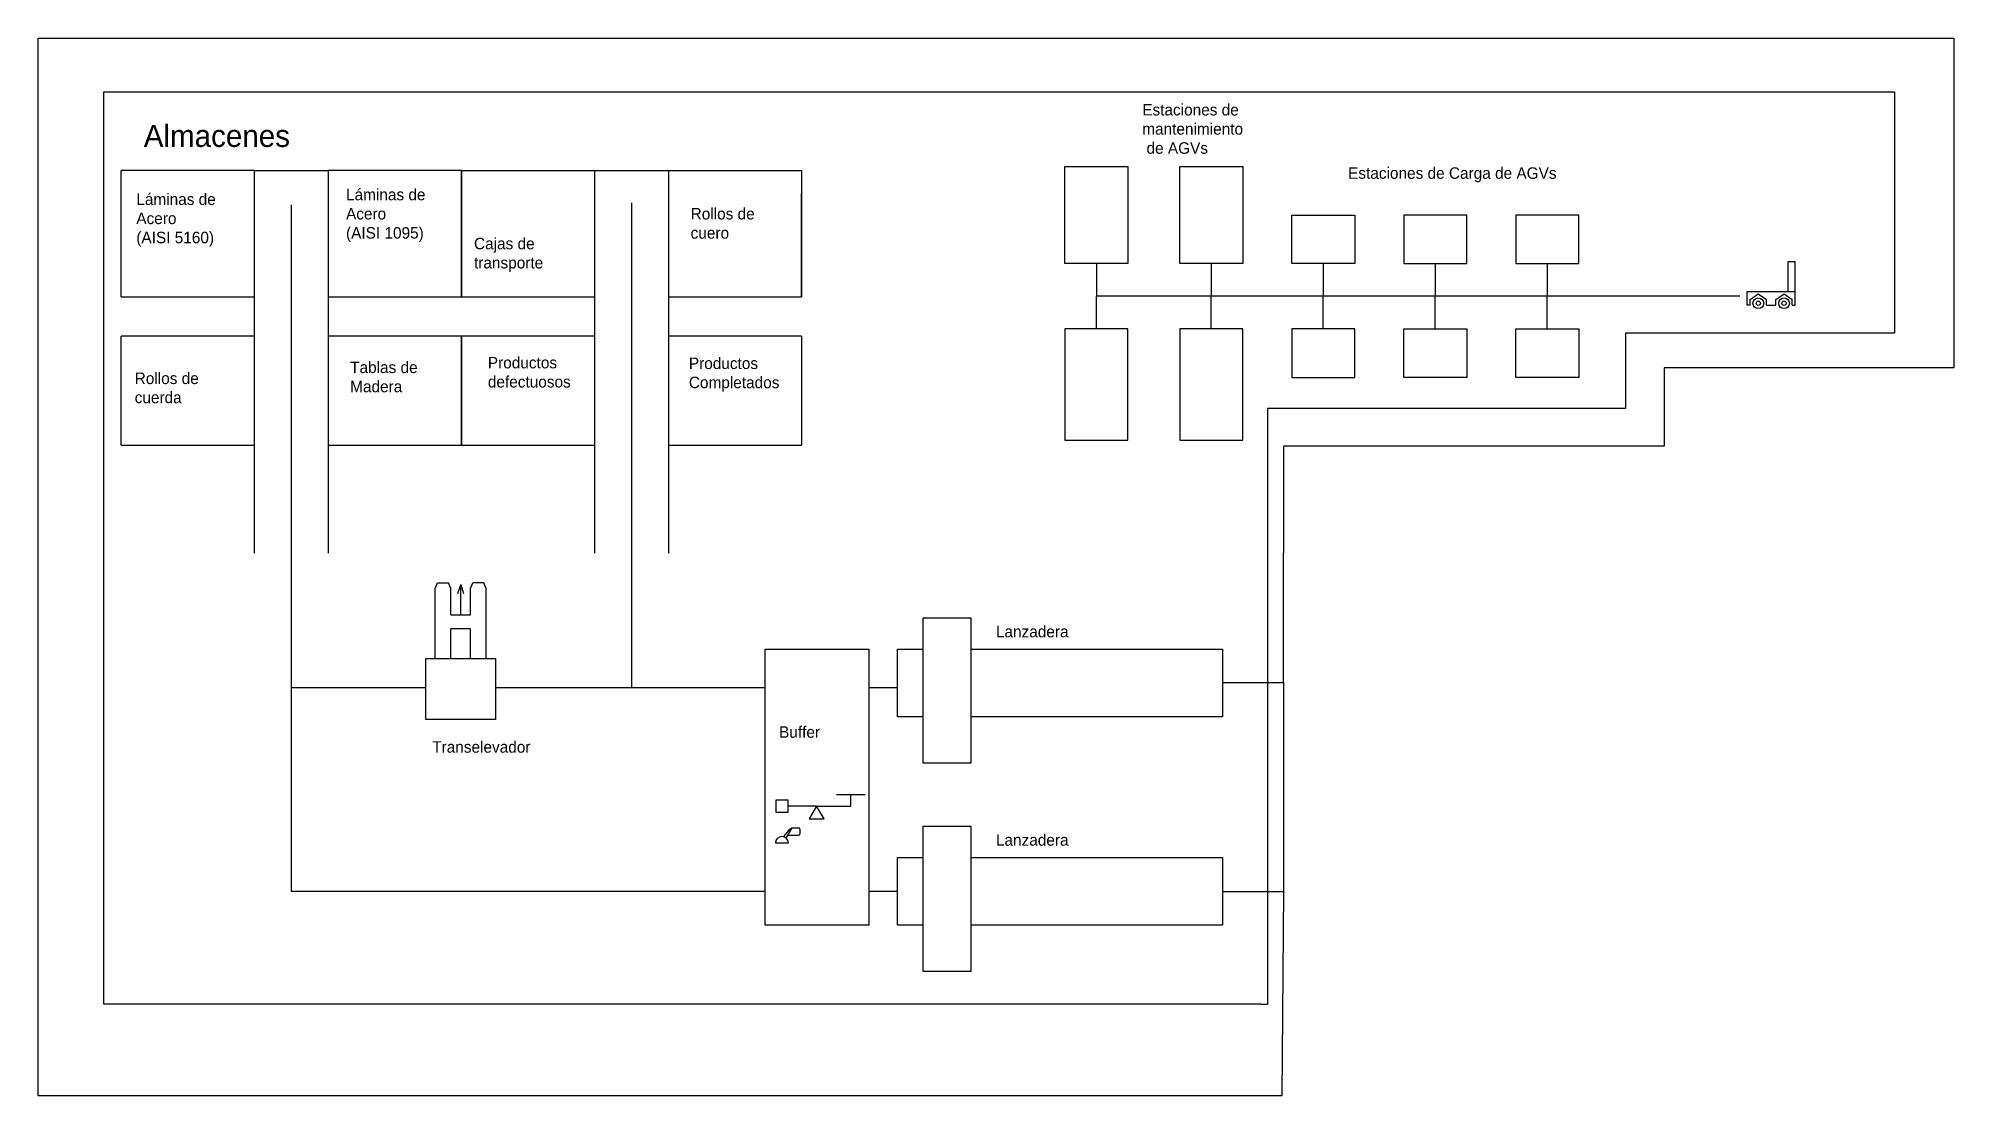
# Model space of a CAD drawing. Header units: millimetres. Extents: x 57 to 26052, y 50 to 14409.
import ezdxf

# ---------------------------------------------------------------- set-up
doc = ezdxf.new("R2010")
doc.units = ezdxf.units.MM
doc.header["$LTSCALE"] = 0.4
for name, color, linetype in [('01 Contornos vistos 0.35', 150, 'Continuous'), ('Almacenaje', 80, 'Continuous'), ('Celdas', 200, 'Continuous'), ('Maquina', 82, 'Continuous'), ('Sensores', 211, 'Continuous'), ('Texto2', 7, 'Continuous'), ('TrayectAGV', 140, 'Continuous'), ('TrayTRANS', 20, 'Continuous')]:
    doc.layers.add(name, color=color, linetype=linetype)

msp = doc.modelspace()

# ---------------------------------------------------------------- linework, layer by layer
at = {"layer": '01 Contornos vistos 0.35', "color": 114, "true_color": 0x139b48}
for p, q in [((23899, 11373), (23799, 11373)), ((23799, 11373), (23799, 10973)), ((23899, 10973), (23899, 11373)), ((23250, 10973), (23899, 10973)), ((23511, 10784), (23637, 10784))]:
    msp.add_line(p, q, dxfattribs=at)
at = {"layer": '01 Contornos vistos 0.35', "color": 85, "true_color": 0x58ba48}
for p, q in [((23289, 10861), (23400, 10939)), ((23400, 10939), (23511, 10861)), ((23637, 10861), (23749, 10939)), ((23749, 10939), (23860, 10861))]:
    msp.add_line(p, q, dxfattribs=at)
at = {"layer": 'Almacenaje'}
for p, q in [((2987, 12613), (1182, 12613)), ((2987, 12613), (3991, 12613)), ((5799, 12613), (3991, 12613)), ((1182, 10897), (2987, 10897)), ((3991, 10897), (5799, 10897)), ((5799, 10897), (7604, 10897)), ((8608, 10897), (10416, 10897)), ((2987, 10364), (1182, 10364)), ((5799, 10364), (3991, 10364)), ((7604, 10364), (5799, 10364)), ((10416, 10364), (8608, 10364)), ((1182, 8883), (2987, 8883)), ((3991, 8883), (5799, 8883)), ((5799, 8883), (7604, 8883)), ((8608, 8883), (10416, 8883))]:
    msp.add_line(p, q, dxfattribs=at)
for points in [[(1182, 10897), (1182, 12613)], [(2987, 12613), (2987, 7416)], [(3991, 12613), (3991, 7416)], [(5799, 10897), (5799, 12613), (7604, 12613), (7604, 10364)], [(5799, 12613), (5799, 10897)], [(5799, 10897), (5799, 12613)], [(7604, 12613), (8608, 12613), (8608, 10364)], [(8608, 12613), (10416, 12613), (10416, 10897)], [(10416, 10897), (10416, 12302)], [(1182, 8883), (1182, 10364)], [(5799, 10364), (5799, 8883)], [(5799, 8883), (5799, 10364)], [(7604, 10364), (7604, 7416)], [(8608, 10364), (8608, 7416)], [(10416, 10364), (10416, 8883)]]:
    msp.add_lwpolyline(points, dxfattribs=at)
msp.add_lwpolyline([(9921, 6116), (11328, 6116), (11328, 2364), (9921, 2364)], close=True, dxfattribs=at)
at = {"layer": 'Celdas'}
for p, q in [((948, 1293), (948, 13683)), ((948, 13683), (25248, 13683)), ((25248, 13683), (25248, 10403)), ((25248, 10403), (21598, 10403)), ((21598, 10403), (21598, 9383)), ((21598, 9383), (16738, 9383)), ((16738, 9383), (16738, 1293)), ((16648, 1293), (948, 1293)), ((16648, 1293), (16738, 1293))]:
    msp.add_line(p, q, dxfattribs=at)
at = {"layer": 'Maquina'}
for p, q in [((23250, 10784), (23250, 10973)), ((23899, 10784), (23899, 10973)), ((23289, 10784), (23250, 10784)), ((23289, 10784), (23289, 10861)), ((23511, 10784), (23511, 10861)), ((23637, 10784), (23637, 10861)), ((23860, 10784), (23860, 10861)), ((23860, 10784), (23899, 10784)), ((5444, 6939), (5476, 7015)), ((5444, 5986), (5444, 6939)), ((5476, 7015), (5622, 7015)), ((5654, 6939), (5622, 7015)), ((5654, 6582), (5654, 6939)), ((5749, 6870), (5789, 6992)), ((5789, 6582), (5789, 6992)), ((5789, 6992), (5829, 6870)), ((5924, 6939), (5956, 7015)), ((5924, 6582), (5924, 6939)), ((6102, 7015), (5956, 7015)), ((6134, 6939), (6102, 7015)), ((6134, 5986), (6134, 6939)), ((5654, 6582), (5924, 6582)), ((5654, 5986), (5654, 6390)), ((5924, 6390), (5654, 6390)), ((5924, 5986), (5924, 6390)), ((11328, 5593), (11716, 5593)), ((11716, 2825), (11328, 2825))]:
    msp.add_line(p, q, dxfattribs=at)
for points in [[(13989, 12670), (14843, 12670), (14843, 11352), (13989, 11352)], [(15549, 12670), (16402, 12670), (16402, 11352), (15549, 11352)], [(17069, 12009), (17923, 12009), (17923, 11352), (17069, 11352)], [(19443, 12009), (18589, 12009), (18589, 11352), (19443, 11352)], [(20963, 12009), (20109, 12009), (20109, 11352), (20963, 11352)], [(13989, 8952), (14843, 8952), (14843, 10463), (13989, 10463)], [(15549, 8952), (16402, 8952), (16402, 10463), (15549, 10463)], [(17069, 9805), (17923, 9805), (17923, 10463), (17069, 10463)], [(19443, 9805), (18589, 9805), (18589, 10463), (19443, 10463)], [(20963, 9805), (20109, 9805), (20109, 10463), (20963, 10463)], [(12066, 6540), (12713, 6540), (12713, 4566), (12066, 4566)], [(5317, 5986), (6262, 5986), (6262, 5160), (5317, 5160)], [(12066, 3711), (12713, 3711), (12713, 1736), (12066, 1736)]]:
    msp.add_lwpolyline(points, close=True, dxfattribs=at)
for points in [[(12066, 5193), (11716, 5193), (11716, 6116), (12066, 6116)], [(12713, 6116), (16129, 6116), (16129, 5193), (12713, 5193)], [(12066, 2364), (11716, 2364), (11716, 3286), (12066, 3286)], [(12713, 3286), (16129, 3286), (16129, 2364), (12713, 2364)]]:
    msp.add_lwpolyline(points, dxfattribs=at)
for centre, radius in [((23400, 10811), 72.7), ((23400, 10811), 29.1), ((23749, 10811), 72.7), ((23749, 10811), 29.1)]:
    msp.add_circle(centre, radius, dxfattribs=at)
at = {"layer": 'Sensores'}
for p, q in [((10619, 3983), (10232, 3983)), ((10619, 3983), (11084, 3983)), ((11278, 4138), (10891, 4138)), ((11084, 3983), (11084, 4138)), ((10207, 3548), (10287, 3687)), ((10287, 3687), (10375, 3687)), ((10392, 3669), (10392, 3607)), ((10061, 3482), (10236, 3482)), ((10176, 3566), (10200, 3607)), ((10231, 3589), (10336, 3589)), ((10336, 3589), (10375, 3589))]:
    msp.add_line(p, q, dxfattribs=at)
for points in [[(10067, 4065), (10067, 3901), (10232, 3901), (10232, 4065)], [(10619, 3983), (10519, 3809), (10720, 3809)]]:
    msp.add_lwpolyline(points, close=True, dxfattribs=at)
for centre, radius, start, end in [((10393, 3484), 228, 117.6547, 147.3888), ((10375, 3669), 17.6, 0, 90), ((10148, 3482), 87.9, 0, 180), ((10375, 3607), 17.6, 270, 0)]:
    msp.add_arc(centre, radius, start, end, dxfattribs=at)
at = {"layer": 'TrayectAGV'}
for p, q in [((57, 50), (57, 14409)), ((57, 14409), (26052, 14409)), ((26052, 14409), (26052, 9934)), ((14416, 11352), (14416, 10907)), ((15975, 11352), (15975, 10907)), ((17496, 11352), (17496, 10907)), ((19016, 11352), (19016, 10907)), ((20536, 11352), (20536, 10907)), ((14416, 10463), (14416, 10907)), ((23150, 10907), (14416, 10907)), ((15975, 10463), (15975, 10907)), ((17496, 10463), (17496, 10907)), ((19016, 10463), (19016, 10907)), ((20536, 10463), (20536, 10907)), ((26052, 9934), (22123, 9934)), ((22123, 9934), (22123, 8870)), ((22123, 8870), (16955, 8870)), ((16955, 8870), (16955, 7423)), ((16955, 5661), (16955, 7423)), ((16129, 5661), (16726, 5661)), ((16726, 5661), (16955, 5661)), ((16955, 5661), (16955, 2825)), ((16129, 2825), (16955, 2825)), ((16955, 2825), (16934, 50)), ((16934, 50), (57, 50))]:
    msp.add_line(p, q, dxfattribs=at)
at = {"layer": 'TrayTRANS'}
for p, q in [((3489, 12148), (3489, 5593)), ((8106, 12174), (8106, 5593)), ((3489, 5593), (5317, 5593)), ((3489, 5593), (3489, 2825)), ((6262, 5593), (7102, 5593)), ((7102, 5593), (9921, 5593)), ((7572, 2825), (3489, 2825)), ((9921, 2825), (7572, 2825))]:
    msp.add_line(p, q, dxfattribs=at)

# ---------------------------------------------------------------- texts
at = {"layer": 'Celdas', "insert": (1488, 13234), "char_height": 300, "attachment_point": 1}
msp.add_mtext_dynamic_manual_height_columns('Almacenes', width=2170, gutter_width=1006, heights=[0], dxfattribs=at)
at = {"layer": 'Texto2', "attachment_point": 1}
for s, insert, char_height in [('Estaciones de \\Pmantenimiento\\P de AGVs', (15039, 13517), 155.97), ('Estaciones de Carga de AGVs', (17833, 12657), 155.97), ('Láminas de\\PAcero \\P(AISI 5160)', (1387, 12302), 155.97), ('Láminas de\\PAcero \\P(AISI 1095)', (4233, 12365), 155.97), ('Rollos de \\Pcuero', (8910, 12105), 156), ('Cajas de \\Ptransporte', (5970, 11700), 156), ('Rollos de \\Pcuerda', (1365, 9870), 156), ('Tablas de\\PMadera', (4289, 10019), 156), ('Productos\\Pdefectuosos', (6158, 10083), 155.97), ('Productos\\PCompletados', (8886, 10074), 155.97), ('Lanzadera', (13053, 6431), 156), ('Buffer', (10110, 5067), 156), ('Transelevador', (5403, 4864), 155.97), ('Lanzadera', (13053, 3601), 156)]:
    msp.add_mtext(s, dxfattribs=dict(at, insert=insert, char_height=char_height))

doc.saveas('drawing.dxf')
